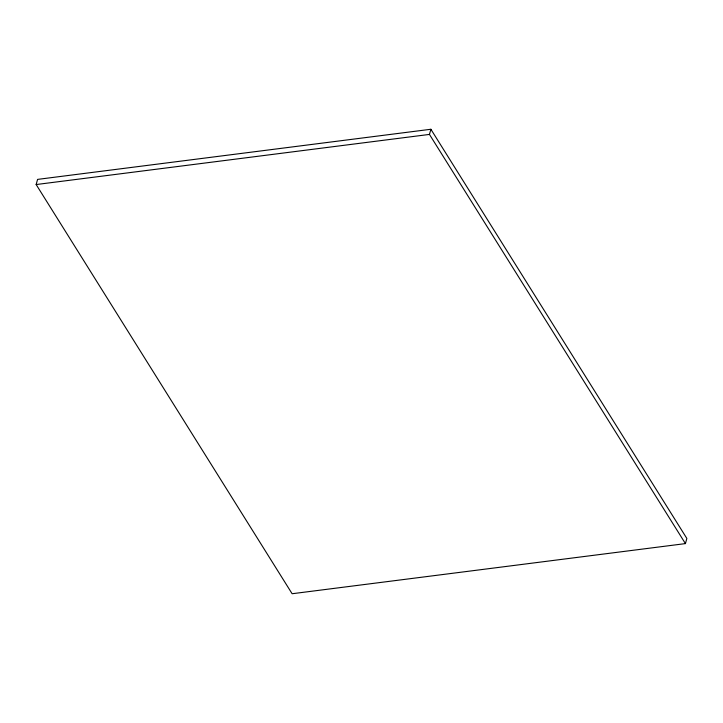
<?xml version="1.0" encoding="UTF-8"?>
<svg xmlns="http://www.w3.org/2000/svg" width="723" height="723" viewBox="0 0 723 723"><rect width="100%" height="100%" fill="white"/><g stroke="black" fill="none" stroke-linecap="round" stroke-linejoin="round"><path stroke-width="1.08" d="M36.15 184.546L37.578 179.394L430.881 129.263L686.85 538.454L685.422 543.606L292.119 593.737L36.15 184.546L429.453 134.415L685.422 543.606M429.453 134.415L430.881 129.263"/></g></svg>
